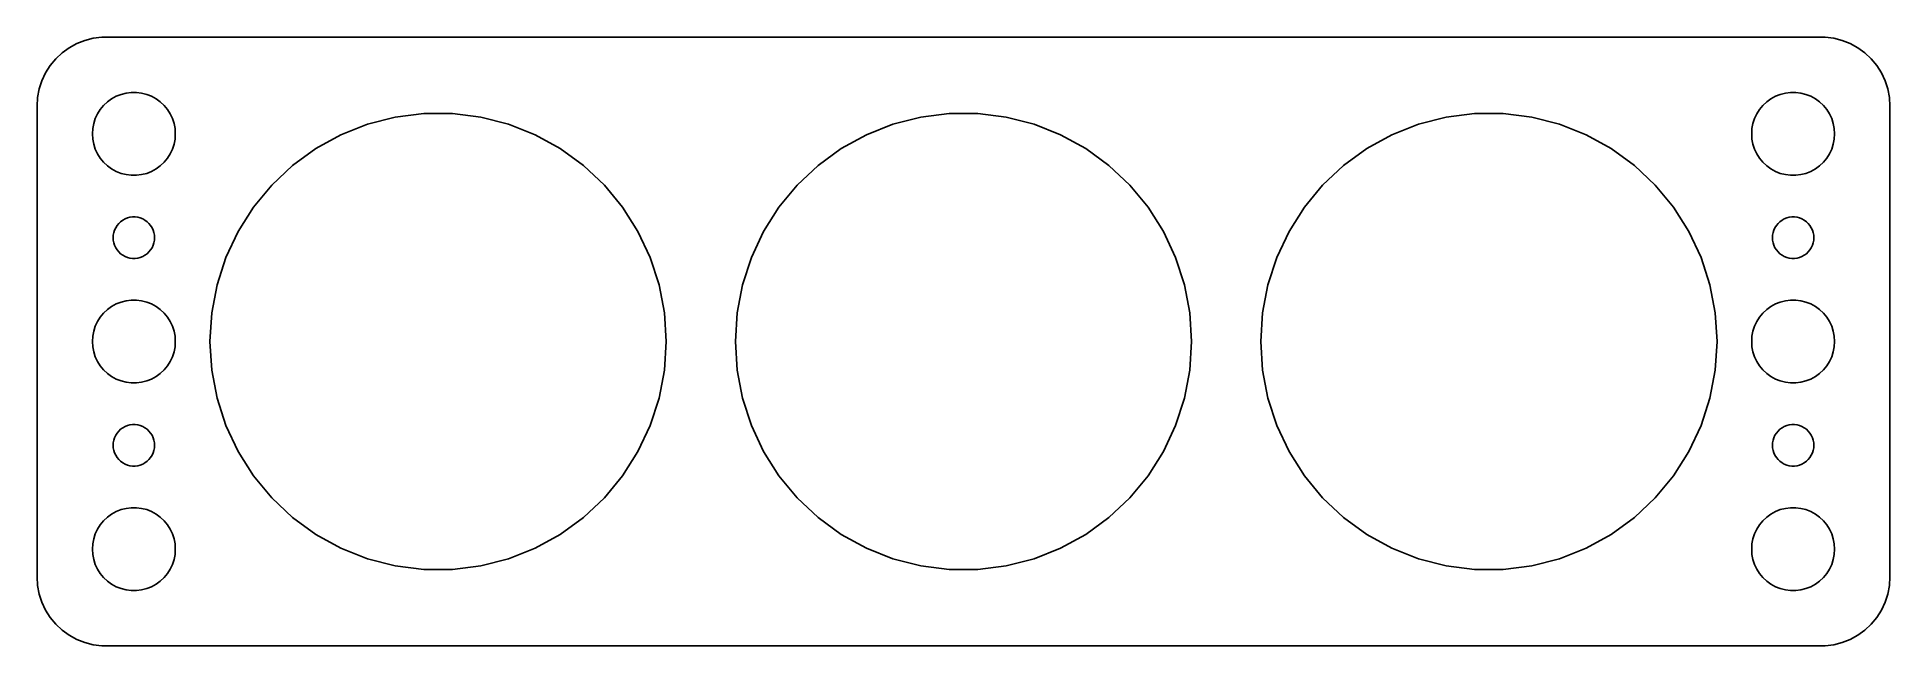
# Model space of a CAD drawing. Header units: metres. Extents: x -67 to 67, y -22 to 22.
import ezdxf

# ---------------------------------------------------------------- set-up
doc = ezdxf.new("R2010")
doc.units = ezdxf.units.M

msp = doc.modelspace()

# ---------------------------------------------------------------- linework, layer by layer
for p, q in [((-64.1289, 21.5241), (-64.6791, 21.2216)), ((-63.5451, 21.7553), (-64.1289, 21.5241)), ((-62.9369, 21.9114), (-63.5451, 21.7553)), ((-62.3139, 21.9901), (-62.9369, 21.9114)), ((62.3139, 21.9901), (-62.3139, 21.9901)), ((62.9369, 21.9114), (62.3139, 21.9901)), ((63.5451, 21.7553), (62.9369, 21.9114)), ((64.1289, 21.5241), (63.5451, 21.7553)), ((64.6791, 21.2216), (64.1289, 21.5241)), ((-65.6448, 20.4227), (-66.0451, 19.9389)), ((-65.1871, 20.8526), (-65.6448, 20.4227)), ((-64.6791, 21.2216), (-65.1871, 20.8526)), ((65.1871, 20.8526), (64.6791, 21.2216)), ((65.6448, 20.4227), (65.1871, 20.8526)), ((66.0451, 19.9389), (65.6448, 20.4227)), ((-66.6489, 18.8406), (-66.8429, 18.2434)), ((-66.3815, 19.4088), (-66.6489, 18.8406)), ((-66.0451, 19.9389), (-66.3815, 19.4088)), ((66.3815, 19.4088), (66.0451, 19.9389)), ((66.6489, 18.8406), (66.3815, 19.4088)), ((66.8429, 18.2434), (66.6489, 18.8406)), ((-66.9606, 17.6267), (-67, 17)), ((-66.8429, 18.2434), (-66.9606, 17.6267)), ((-61.9123, 17.3115), (-61.6075, 17.533)), ((-61.6075, 17.533), (-61.2773, 17.7145)), ((-61.2773, 17.7145), (-60.927, 17.8532)), ((-60.927, 17.8532), (-60.5621, 17.9469)), ((-60.5621, 17.9469), (-60.1884, 17.9941)), ((-60.1884, 17.9941), (-59.8116, 17.9941)), ((-59.8116, 17.9941), (-59.4379, 17.9469)), ((-59.4379, 17.9469), (-59.0729, 17.8532)), ((-59.0729, 17.8532), (-58.7227, 17.7145)), ((-58.7227, 17.7145), (-58.3925, 17.533)), ((-58.3925, 17.533), (-58.0877, 17.3115)), ((58.0877, 17.3115), (58.3925, 17.533)), ((58.3925, 17.533), (58.7227, 17.7145)), ((58.7227, 17.7145), (59.0729, 17.8532)), ((59.0729, 17.8532), (59.4379, 17.9469)), ((59.4379, 17.9469), (59.8116, 17.9941)), ((59.8116, 17.9941), (60.1884, 17.9941)), ((60.1884, 17.9941), (60.5621, 17.9469)), ((60.5621, 17.9469), (60.927, 17.8532)), ((60.927, 17.8532), (61.2773, 17.7145)), ((61.2773, 17.7145), (61.6075, 17.533)), ((61.6075, 17.533), (61.9123, 17.3115)), ((66.9606, 17.6267), (66.8429, 18.2434)), ((67, 17), (66.9606, 17.6267)), ((-67, 17), (-67, -17)), ((-62.9057, 15.7461), (-62.7893, 16.1044)), ((-62.7893, 16.1044), (-62.6289, 16.4453)), ((-62.6289, 16.4453), (-62.427, 16.7634)), ((-62.427, 16.7634), (-62.1869, 17.0536)), ((-62.1869, 17.0536), (-61.9123, 17.3115)), ((-58.0877, 17.3115), (-57.8131, 17.0536)), ((-57.8131, 17.0536), (-57.5729, 16.7634)), ((-57.5729, 16.7634), (-57.3711, 16.4453)), ((-57.3711, 16.4453), (-57.2107, 16.1044)), ((-57.2107, 16.1044), (-57.0942, 15.7461)), ((-43.0988, 15.6924), (-41.0918, 16.2077)), ((-41.0918, 16.2077), (-39.036, 16.4674)), ((-39.036, 16.4674), (-36.9639, 16.4674)), ((-36.9639, 16.4674), (-34.9082, 16.2077)), ((-34.9082, 16.2077), (-32.9012, 15.6924)), ((-5.09877, 15.6924), (-3.09178, 16.2077)), ((-3.09178, 16.2077), (-1.03604, 16.4674)), ((-1.03604, 16.4674), (1.03604, 16.4674)), ((1.03604, 16.4674), (3.09178, 16.2077)), ((3.09178, 16.2077), (5.09877, 15.6924)), ((32.9012, 15.6924), (34.9082, 16.2077)), ((34.9082, 16.2077), (36.9639, 16.4674)), ((36.9639, 16.4674), (39.036, 16.4674)), ((39.036, 16.4674), (41.0918, 16.2077)), ((41.0918, 16.2077), (43.0988, 15.6924)), ((57.0942, 15.7461), (57.2107, 16.1044)), ((57.2107, 16.1044), (57.3711, 16.4453)), ((57.3711, 16.4453), (57.5729, 16.7634)), ((57.5729, 16.7634), (57.8131, 17.0536)), ((57.8131, 17.0536), (58.0877, 17.3115)), ((61.9123, 17.3115), (62.1869, 17.0536)), ((62.1869, 17.0536), (62.427, 16.7634)), ((62.427, 16.7634), (62.6289, 16.4453)), ((62.6289, 16.4453), (62.7893, 16.1044)), ((62.7893, 16.1044), (62.9057, 15.7461)), ((67, -17), (67, 17)), ((-63, 15), (-62.9763, 15.376)), ((-62.9763, 14.624), (-63, 15)), ((-62.9763, 15.376), (-62.9057, 15.7461)), ((-57.0942, 15.7461), (-57.0237, 15.376)), ((-57.0237, 15.376), (-57, 15)), ((-57, 15), (-57.0237, 14.624)), ((-46.8411, 13.9314), (-45.0254, 14.9296)), ((-45.0254, 14.9296), (-43.0988, 15.6924)), ((-32.9012, 15.6924), (-30.9746, 14.9296)), ((-30.9746, 14.9296), (-29.1588, 13.9314)), ((-8.84114, 13.9314), (-7.02534, 14.9296)), ((-7.02534, 14.9296), (-5.09877, 15.6924)), ((5.09877, 15.6924), (7.02534, 14.9296)), ((7.02534, 14.9296), (8.84114, 13.9314)), ((29.1588, 13.9314), (30.9746, 14.9296)), ((30.9746, 14.9296), (32.9012, 15.6924)), ((43.0988, 15.6924), (45.0254, 14.9296)), ((45.0254, 14.9296), (46.8411, 13.9314)), ((57, 15), (57.0237, 15.376)), ((57.0237, 14.624), (57, 15)), ((57.0237, 15.376), (57.0942, 15.7461)), ((62.9057, 15.7461), (62.9763, 15.376)), ((62.9763, 15.376), (63, 15)), ((63, 15), (62.9763, 14.624)), ((-62.9057, 14.2539), (-62.9763, 14.624)), ((-62.7893, 13.8956), (-62.9057, 14.2539)), ((-62.6289, 13.5547), (-62.7893, 13.8956)), ((-62.427, 13.2366), (-62.6289, 13.5547)), ((-57.3711, 13.5547), (-57.5729, 13.2366)), ((-57.2107, 13.8956), (-57.3711, 13.5547)), ((-57.0942, 14.2539), (-57.2107, 13.8956)), ((-57.0237, 14.624), (-57.0942, 14.2539)), ((-48.5175, 12.7135), (-46.8411, 13.9314)), ((-29.1588, 13.9314), (-27.4825, 12.7135)), ((-10.5175, 12.7135), (-8.84114, 13.9314)), ((8.84114, 13.9314), (10.5175, 12.7135)), ((27.4825, 12.7135), (29.1588, 13.9314)), ((46.8411, 13.9314), (48.5175, 12.7135)), ((57.0942, 14.2539), (57.0237, 14.624)), ((57.2107, 13.8956), (57.0942, 14.2539)), ((57.3711, 13.5547), (57.2107, 13.8956)), ((57.5729, 13.2366), (57.3711, 13.5547)), ((62.6289, 13.5547), (62.427, 13.2366)), ((62.7893, 13.8956), (62.6289, 13.5547)), ((62.9057, 14.2539), (62.7893, 13.8956)), ((62.9763, 14.624), (62.9057, 14.2539)), ((-62.1869, 12.9464), (-62.427, 13.2366)), ((-61.9123, 12.6884), (-62.1869, 12.9464)), ((-61.6075, 12.467), (-61.9123, 12.6884)), ((-61.2773, 12.2855), (-61.6075, 12.467)), ((-60.927, 12.1468), (-61.2773, 12.2855)), ((-60.5621, 12.0531), (-60.927, 12.1468)), ((-59.0729, 12.1468), (-59.4379, 12.0531)), ((-58.7227, 12.2855), (-59.0729, 12.1468)), ((-58.3925, 12.467), (-58.7227, 12.2855)), ((-58.0877, 12.6884), (-58.3925, 12.467)), ((-57.8131, 12.9464), (-58.0877, 12.6884)), ((-57.5729, 13.2366), (-57.8131, 12.9464)), ((-50.028, 11.295), (-48.5175, 12.7135)), ((-27.4825, 12.7135), (-25.972, 11.295)), ((-12.028, 11.295), (-10.5175, 12.7135)), ((10.5175, 12.7135), (12.028, 11.295)), ((25.972, 11.295), (27.4825, 12.7135)), ((48.5175, 12.7135), (50.028, 11.295)), ((57.8131, 12.9464), (57.5729, 13.2366)), ((58.0877, 12.6884), (57.8131, 12.9464)), ((58.3925, 12.467), (58.0877, 12.6884)), ((58.7227, 12.2855), (58.3925, 12.467)), ((59.0729, 12.1468), (58.7227, 12.2855)), ((59.4379, 12.0531), (59.0729, 12.1468)), ((60.927, 12.1468), (60.5621, 12.0531)), ((61.2773, 12.2855), (60.927, 12.1468)), ((61.6075, 12.467), (61.2773, 12.2855)), ((61.9123, 12.6884), (61.6075, 12.467)), ((62.1869, 12.9464), (61.9123, 12.6884)), ((62.427, 13.2366), (62.1869, 12.9464)), ((-60.1884, 12.0059), (-60.5621, 12.0531)), ((-59.8116, 12.0059), (-60.1884, 12.0059)), ((-59.4379, 12.0531), (-59.8116, 12.0059)), ((-51.3488, 9.69846), (-50.028, 11.295)), ((-25.972, 11.295), (-24.6512, 9.69846)), ((-13.3488, 9.69846), (-12.028, 11.295)), ((12.028, 11.295), (13.3488, 9.69846)), ((24.6512, 9.69846), (25.972, 11.295)), ((50.028, 11.295), (51.3488, 9.69846)), ((59.8116, 12.0059), (59.4379, 12.0531)), ((60.1884, 12.0059), (59.8116, 12.0059)), ((60.5621, 12.0531), (60.1884, 12.0059)), ((-52.4591, 7.94893), (-51.3488, 9.69846)), ((-24.6512, 9.69846), (-23.5409, 7.94893)), ((-14.459, 7.94893), (-13.3488, 9.69846)), ((13.3488, 9.69846), (14.459, 7.94893)), ((23.5409, 7.94893), (24.6512, 9.69846)), ((51.3488, 9.69846), (52.4591, 7.94893)), ((-61.4529, 7.87303), (-61.3947, 8.05219)), ((-61.3947, 8.05219), (-61.3145, 8.22263)), ((-61.3145, 8.22263), (-61.2135, 8.38167)), ((-61.2135, 8.38167), (-61.0934, 8.52681)), ((-61.0934, 8.52681), (-60.9561, 8.65576)), ((-60.9561, 8.65576), (-60.8037, 8.76648)), ((-60.8037, 8.76648), (-60.6387, 8.85724)), ((-60.6387, 8.85724), (-60.4635, 8.92657)), ((-60.4635, 8.92657), (-60.2811, 8.97342)), ((-60.2811, 8.97342), (-60.0942, 8.99704)), ((-60.0942, 8.99704), (-59.9058, 8.99704)), ((-59.9058, 8.99704), (-59.7189, 8.97342)), ((-59.7189, 8.97342), (-59.5365, 8.92657)), ((-59.5365, 8.92657), (-59.3613, 8.85724)), ((-59.3613, 8.85724), (-59.1963, 8.76648)), ((-59.1963, 8.76648), (-59.0439, 8.65576)), ((-59.0439, 8.65576), (-58.9065, 8.52681)), ((-58.9065, 8.52681), (-58.7865, 8.38167)), ((-58.7865, 8.38167), (-58.6855, 8.22263)), ((-58.6855, 8.22263), (-58.6053, 8.05219)), ((-58.6053, 8.05219), (-58.5471, 7.87303)), ((58.5471, 7.87303), (58.6053, 8.05219)), ((58.6053, 8.05219), (58.6855, 8.22263)), ((58.6855, 8.22263), (58.7865, 8.38167)), ((58.7865, 8.38167), (58.9065, 8.52681)), ((58.9065, 8.52681), (59.0439, 8.65576)), ((59.0439, 8.65576), (59.1963, 8.76648)), ((59.1963, 8.76648), (59.3613, 8.85724)), ((59.3613, 8.85724), (59.5365, 8.92657)), ((59.5365, 8.92657), (59.7189, 8.97342)), ((59.7189, 8.97342), (59.9058, 8.99704)), ((59.9058, 8.99704), (60.0942, 8.99704)), ((60.0942, 8.99704), (60.2811, 8.97342)), ((60.2811, 8.97342), (60.4635, 8.92657)), ((60.4635, 8.92657), (60.6387, 8.85724)), ((60.6387, 8.85724), (60.8037, 8.76648)), ((60.8037, 8.76648), (60.9561, 8.65576)), ((60.9561, 8.65576), (61.0934, 8.52681)), ((61.0934, 8.52681), (61.2135, 8.38167)), ((61.2135, 8.38167), (61.3145, 8.22263)), ((61.3145, 8.22263), (61.3947, 8.05219)), ((61.3947, 8.05219), (61.4529, 7.87303)), ((-61.5, 7.5), (-61.4882, 7.68799)), ((-61.4882, 7.312), (-61.5, 7.5)), ((-61.4882, 7.68799), (-61.4529, 7.87303)), ((-61.4529, 7.12695), (-61.4882, 7.312)), ((-61.3947, 6.9478), (-61.4529, 7.12695)), ((-61.3145, 6.77736), (-61.3947, 6.9478)), ((-61.2135, 6.61832), (-61.3145, 6.77736)), ((-58.6855, 6.77736), (-58.7865, 6.61832)), ((-58.6053, 6.9478), (-58.6855, 6.77736)), ((-58.5471, 7.12695), (-58.6053, 6.9478)), ((-58.5471, 7.87303), (-58.5118, 7.68799)), ((-58.5118, 7.312), (-58.5471, 7.12695)), ((-58.5118, 7.68799), (-58.5, 7.5)), ((-58.5, 7.5), (-58.5118, 7.312)), ((-53.3413, 6.07405), (-52.4591, 7.94893)), ((-23.5409, 7.94893), (-22.6587, 6.07405)), ((-15.3413, 6.07405), (-14.459, 7.94893)), ((14.459, 7.94893), (15.3413, 6.07405)), ((22.6587, 6.07405), (23.5409, 7.94893)), ((52.4591, 7.94893), (53.3413, 6.07405)), ((58.5, 7.5), (58.5118, 7.68799)), ((58.5118, 7.312), (58.5, 7.5)), ((58.5118, 7.68799), (58.5471, 7.87303)), ((58.5471, 7.12695), (58.5118, 7.312)), ((58.6053, 6.9478), (58.5471, 7.12695)), ((58.6855, 6.77736), (58.6053, 6.9478)), ((58.7865, 6.61832), (58.6855, 6.77736)), ((61.3145, 6.77736), (61.2135, 6.61832)), ((61.3947, 6.9478), (61.3145, 6.77736)), ((61.4529, 7.12695), (61.3947, 6.9478)), ((61.4529, 7.87303), (61.4882, 7.68799)), ((61.4882, 7.312), (61.4529, 7.12695)), ((61.4882, 7.68799), (61.5, 7.5)), ((61.5, 7.5), (61.4882, 7.312)), ((-61.0934, 6.47318), (-61.2135, 6.61832)), ((-60.9561, 6.34422), (-61.0934, 6.47318)), ((-60.8037, 6.23351), (-60.9561, 6.34422)), ((-60.6387, 6.14275), (-60.8037, 6.23351)), ((-60.4635, 6.07341), (-60.6387, 6.14275)), ((-60.2811, 6.02657), (-60.4635, 6.07341)), ((-60.0942, 6.00294), (-60.2811, 6.02657)), ((-59.9058, 6.00294), (-60.0942, 6.00294)), ((-59.7189, 6.02657), (-59.9058, 6.00294)), ((-59.5365, 6.07341), (-59.7189, 6.02657)), ((-59.3613, 6.14275), (-59.5365, 6.07341)), ((-59.1963, 6.23351), (-59.3613, 6.14275)), ((-59.0439, 6.34422), (-59.1963, 6.23351)), ((-58.9065, 6.47318), (-59.0439, 6.34422)), ((-58.7865, 6.61832), (-58.9065, 6.47318)), ((-53.9816, 4.10338), (-53.3413, 6.07405)), ((-22.6587, 6.07405), (-22.0184, 4.10338)), ((-15.9816, 4.10338), (-15.3413, 6.07405)), ((15.3413, 6.07405), (15.9816, 4.10338)), ((22.0184, 4.10338), (22.6587, 6.07405)), ((53.3413, 6.07405), (53.9816, 4.10338)), ((58.9065, 6.47318), (58.7865, 6.61832)), ((59.0439, 6.34422), (58.9065, 6.47318)), ((59.1963, 6.23351), (59.0439, 6.34422)), ((59.3613, 6.14275), (59.1963, 6.23351)), ((59.5365, 6.07341), (59.3613, 6.14275)), ((59.7189, 6.02657), (59.5365, 6.07341)), ((59.9058, 6.00294), (59.7189, 6.02657)), ((60.0942, 6.00294), (59.9058, 6.00294)), ((60.2811, 6.02657), (60.0942, 6.00294)), ((60.4635, 6.07341), (60.2811, 6.02657)), ((60.6387, 6.14275), (60.4635, 6.07341)), ((60.8037, 6.23351), (60.6387, 6.14275)), ((60.9561, 6.34422), (60.8037, 6.23351)), ((61.0934, 6.47318), (60.9561, 6.34422)), ((61.2135, 6.61832), (61.0934, 6.47318)), ((-54.3699, 2.06799), (-53.9816, 4.10338)), ((-22.0184, 4.10338), (-21.6301, 2.06799)), ((-16.3699, 2.06799), (-15.9816, 4.10338)), ((15.9816, 4.10338), (16.3699, 2.06799)), ((21.6301, 2.06799), (22.0184, 4.10338)), ((53.9816, 4.10338), (54.3699, 2.06799)), ((-61.6075, 2.53297), (-61.2773, 2.71448)), ((-61.2773, 2.71448), (-60.927, 2.85316)), ((-60.927, 2.85316), (-60.5621, 2.94685)), ((-60.5621, 2.94685), (-60.1884, 2.99408)), ((-60.1884, 2.99408), (-59.8116, 2.99408)), ((-59.8116, 2.99408), (-59.4379, 2.94685)), ((-59.4379, 2.94685), (-59.0729, 2.85316)), ((-59.0729, 2.85316), (-58.7227, 2.71448)), ((-58.7227, 2.71448), (-58.3925, 2.53297)), ((58.3925, 2.53297), (58.7227, 2.71448)), ((58.7227, 2.71448), (59.0729, 2.85316)), ((59.0729, 2.85316), (59.4379, 2.94685)), ((59.4379, 2.94685), (59.8116, 2.99408)), ((59.8116, 2.99408), (60.1884, 2.99408)), ((60.1884, 2.99408), (60.5621, 2.94685)), ((60.5621, 2.94685), (60.927, 2.85316)), ((60.927, 2.85316), (61.2773, 2.71448)), ((61.2773, 2.71448), (61.6075, 2.53297)), ((-62.7893, 1.10437), (-62.6289, 1.44525)), ((-62.6289, 1.44525), (-62.427, 1.76335)), ((-62.427, 1.76335), (-62.1869, 2.05363)), ((-62.1869, 2.05363), (-61.9123, 2.31154)), ((-61.9123, 2.31154), (-61.6075, 2.53297)), ((-58.3925, 2.53297), (-58.0877, 2.31154)), ((-58.0877, 2.31154), (-57.8131, 2.05363)), ((-57.8131, 2.05363), (-57.5729, 1.76335)), ((-57.5729, 1.76335), (-57.3711, 1.44525)), ((-57.3711, 1.44525), (-57.2107, 1.10437)), ((-54.5, 0), (-54.3699, 2.06799)), ((-21.6301, 2.06799), (-21.5, 0)), ((-16.5, 0), (-16.3699, 2.06799)), ((16.3699, 2.06799), (16.5, 0)), ((21.5, 0), (21.6301, 2.06799)), ((54.3699, 2.06799), (54.5, 0)), ((57.2107, 1.10437), (57.3711, 1.44525)), ((57.3711, 1.44525), (57.5729, 1.76335)), ((57.5729, 1.76335), (57.8131, 2.05363)), ((57.8131, 2.05363), (58.0877, 2.31154)), ((58.0877, 2.31154), (58.3925, 2.53297)), ((61.6075, 2.53297), (61.9123, 2.31154)), ((61.9123, 2.31154), (62.1869, 2.05363)), ((62.1869, 2.05363), (62.427, 1.76335)), ((62.427, 1.76335), (62.6289, 1.44525)), ((62.6289, 1.44525), (62.7893, 1.10437)), ((-63, 0), (-62.9763, 0.37599)), ((-62.9763, -0.37599), (-63, 0)), ((-62.9763, 0.37599), (-62.9057, 0.74606)), ((-62.9057, 0.74606), (-62.7893, 1.10437)), ((-57.2107, 1.10437), (-57.0942, 0.74606)), ((-57.0942, 0.74606), (-57.0237, 0.37599)), ((-57.0237, 0.37599), (-57, 0)), ((-57, 0), (-57.0237, -0.37599)), ((-54.3699, -2.06799), (-54.5, 0)), ((-21.5, 0), (-21.6301, -2.06799)), ((-16.3699, -2.06799), (-16.5, 0)), ((16.5, 0), (16.3699, -2.06799)), ((21.6301, -2.06799), (21.5, 0)), ((54.5, 0), (54.3699, -2.06799)), ((57, 0), (57.0237, 0.37599)), ((57.0237, -0.37599), (57, 0)), ((57.0237, 0.37599), (57.0942, 0.74606)), ((57.0942, 0.74606), (57.2107, 1.10437)), ((62.7893, 1.10437), (62.9057, 0.74606)), ((62.9057, 0.74606), (62.9763, 0.37599)), ((62.9763, 0.37599), (63, 0)), ((63, 0), (62.9763, -0.37599)), ((-62.9057, -0.74606), (-62.9763, -0.37599)), ((-62.7893, -1.10437), (-62.9057, -0.74606)), ((-62.6289, -1.44525), (-62.7893, -1.10437)), ((-57.2107, -1.10437), (-57.3711, -1.44525)), ((-57.0942, -0.74606), (-57.2107, -1.10437)), ((-57.0237, -0.37599), (-57.0942, -0.74606)), ((57.0942, -0.74606), (57.0237, -0.37599)), ((57.2107, -1.10437), (57.0942, -0.74606)), ((57.3711, -1.44525), (57.2107, -1.10437)), ((62.7893, -1.10437), (62.6289, -1.44525)), ((62.9057, -0.74606), (62.7893, -1.10437)), ((62.9763, -0.37599), (62.9057, -0.74606)), ((-62.427, -1.76335), (-62.6289, -1.44525)), ((-62.1869, -2.05363), (-62.427, -1.76335)), ((-61.9123, -2.31154), (-62.1869, -2.05363)), ((-61.6075, -2.53297), (-61.9123, -2.31154)), ((-61.2773, -2.71448), (-61.6075, -2.53297)), ((-58.3925, -2.53297), (-58.7227, -2.71448)), ((-58.0877, -2.31154), (-58.3925, -2.53297)), ((-57.8131, -2.05363), (-58.0877, -2.31154)), ((-57.5729, -1.76335), (-57.8131, -2.05363)), ((-57.3711, -1.44525), (-57.5729, -1.76335)), ((-53.9816, -4.10338), (-54.3699, -2.06799)), ((-21.6301, -2.06799), (-22.0184, -4.10338)), ((-15.9816, -4.10338), (-16.3699, -2.06799)), ((16.3699, -2.06799), (15.9816, -4.10338)), ((22.0184, -4.10338), (21.6301, -2.06799)), ((54.3699, -2.06799), (53.9816, -4.10338)), ((57.5729, -1.76335), (57.3711, -1.44525)), ((57.8131, -2.05363), (57.5729, -1.76335)), ((58.0877, -2.31154), (57.8131, -2.05363)), ((58.3925, -2.53297), (58.0877, -2.31154)), ((58.7227, -2.71448), (58.3925, -2.53297)), ((61.6075, -2.53297), (61.2773, -2.71448)), ((61.9123, -2.31154), (61.6075, -2.53297)), ((62.1869, -2.05363), (61.9123, -2.31154)), ((62.427, -1.76335), (62.1869, -2.05363)), ((62.6289, -1.44525), (62.427, -1.76335)), ((-60.927, -2.85316), (-61.2773, -2.71448)), ((-60.5621, -2.94685), (-60.927, -2.85316)), ((-60.1884, -2.99408), (-60.5621, -2.94685)), ((-59.8116, -2.99408), (-60.1884, -2.99408)), ((-59.4379, -2.94685), (-59.8116, -2.99408)), ((-59.0729, -2.85316), (-59.4379, -2.94685)), ((-58.7227, -2.71448), (-59.0729, -2.85316)), ((59.0729, -2.85316), (58.7227, -2.71448)), ((59.4379, -2.94685), (59.0729, -2.85316)), ((59.8116, -2.99408), (59.4379, -2.94685)), ((60.1884, -2.99408), (59.8116, -2.99408)), ((60.5621, -2.94685), (60.1884, -2.99408)), ((60.927, -2.85316), (60.5621, -2.94685)), ((61.2773, -2.71448), (60.927, -2.85316)), ((-53.3413, -6.07405), (-53.9816, -4.10338)), ((-22.0184, -4.10338), (-22.6587, -6.07405)), ((-15.3413, -6.07405), (-15.9816, -4.10338)), ((15.9816, -4.10338), (15.3413, -6.07405)), ((22.6587, -6.07405), (22.0184, -4.10338)), ((53.9816, -4.10338), (53.3413, -6.07405)), ((-61.3145, -6.77736), (-61.2135, -6.61832)), ((-61.2135, -6.61832), (-61.0934, -6.47318)), ((-61.0934, -6.47318), (-60.9561, -6.34422)), ((-60.9561, -6.34422), (-60.8037, -6.23351)), ((-60.8037, -6.23351), (-60.6387, -6.14275)), ((-60.6387, -6.14275), (-60.4635, -6.07341)), ((-60.4635, -6.07341), (-60.2811, -6.02657)), ((-60.2811, -6.02657), (-60.0942, -6.00294)), ((-60.0942, -6.00294), (-59.9058, -6.00294)), ((-59.9058, -6.00294), (-59.7189, -6.02657)), ((-59.7189, -6.02657), (-59.5365, -6.07341)), ((-59.5365, -6.07341), (-59.3613, -6.14275)), ((-59.3613, -6.14275), (-59.1963, -6.23351)), ((-59.1963, -6.23351), (-59.0439, -6.34422)), ((-59.0439, -6.34422), (-58.9065, -6.47318)), ((-58.9065, -6.47318), (-58.7865, -6.61832)), ((-58.7865, -6.61832), (-58.6855, -6.77736)), ((-52.4591, -7.94893), (-53.3413, -6.07405)), ((-22.6587, -6.07405), (-23.5409, -7.94893)), ((-14.459, -7.94893), (-15.3413, -6.07405)), ((15.3413, -6.07405), (14.459, -7.94893)), ((23.5409, -7.94893), (22.6587, -6.07405)), ((53.3413, -6.07405), (52.4591, -7.94893)), ((58.6855, -6.77736), (58.7865, -6.61832)), ((58.7865, -6.61832), (58.9065, -6.47318)), ((58.9065, -6.47318), (59.0439, -6.34422)), ((59.0439, -6.34422), (59.1963, -6.23351)), ((59.1963, -6.23351), (59.3613, -6.14275)), ((59.3613, -6.14275), (59.5365, -6.07341)), ((59.5365, -6.07341), (59.7189, -6.02657)), ((59.7189, -6.02657), (59.9058, -6.00294)), ((59.9058, -6.00294), (60.0942, -6.00294)), ((60.0942, -6.00294), (60.2811, -6.02657)), ((60.2811, -6.02657), (60.4635, -6.07341)), ((60.4635, -6.07341), (60.6387, -6.14275)), ((60.6387, -6.14275), (60.8037, -6.23351)), ((60.8037, -6.23351), (60.9561, -6.34422)), ((60.9561, -6.34422), (61.0934, -6.47318)), ((61.0934, -6.47318), (61.2135, -6.61832)), ((61.2135, -6.61832), (61.3145, -6.77736)), ((-61.5, -7.5), (-61.4882, -7.312)), ((-61.4882, -7.68799), (-61.5, -7.5)), ((-61.4882, -7.312), (-61.4529, -7.12695)), ((-61.4529, -7.87303), (-61.4882, -7.68799)), ((-61.4529, -7.12695), (-61.3947, -6.9478)), ((-61.3947, -8.05219), (-61.4529, -7.87303)), ((-61.3947, -6.9478), (-61.3145, -6.77736)), ((-58.6855, -6.77736), (-58.6053, -6.9478)), ((-58.6053, -6.9478), (-58.5471, -7.12695)), ((-58.5471, -7.87303), (-58.6053, -8.05219)), ((-58.5471, -7.12695), (-58.5118, -7.312)), ((-58.5118, -7.68799), (-58.5471, -7.87303)), ((-58.5118, -7.312), (-58.5, -7.5)), ((-58.5, -7.5), (-58.5118, -7.68799)), ((-51.3488, -9.69846), (-52.4591, -7.94893)), ((-23.5409, -7.94893), (-24.6512, -9.69846)), ((-13.3488, -9.69846), (-14.459, -7.94893)), ((14.459, -7.94893), (13.3488, -9.69846)), ((24.6512, -9.69846), (23.5409, -7.94893)), ((52.4591, -7.94893), (51.3488, -9.69846)), ((58.5, -7.5), (58.5118, -7.312)), ((58.5118, -7.68799), (58.5, -7.5)), ((58.5118, -7.312), (58.5471, -7.12695)), ((58.5471, -7.87303), (58.5118, -7.68799)), ((58.5471, -7.12695), (58.6053, -6.9478)), ((58.6053, -8.05219), (58.5471, -7.87303)), ((58.6053, -6.9478), (58.6855, -6.77736)), ((61.3145, -6.77736), (61.3947, -6.9478)), ((61.3947, -6.9478), (61.4529, -7.12695)), ((61.4529, -7.87303), (61.3947, -8.05219)), ((61.4529, -7.12695), (61.4882, -7.312)), ((61.4882, -7.68799), (61.4529, -7.87303)), ((61.4882, -7.312), (61.5, -7.5)), ((61.5, -7.5), (61.4882, -7.68799)), ((-61.3145, -8.22263), (-61.3947, -8.05219)), ((-61.2135, -8.38167), (-61.3145, -8.22263)), ((-61.0934, -8.52681), (-61.2135, -8.38167)), ((-60.9561, -8.65576), (-61.0934, -8.52681)), ((-60.8037, -8.76648), (-60.9561, -8.65576)), ((-60.6387, -8.85724), (-60.8037, -8.76648)), ((-60.4635, -8.92657), (-60.6387, -8.85724)), ((-60.2811, -8.97342), (-60.4635, -8.92657)), ((-60.0942, -8.99704), (-60.2811, -8.97342)), ((-59.9058, -8.99704), (-60.0942, -8.99704)), ((-59.7189, -8.97342), (-59.9058, -8.99704)), ((-59.5365, -8.92657), (-59.7189, -8.97342)), ((-59.3613, -8.85724), (-59.5365, -8.92657)), ((-59.1963, -8.76648), (-59.3613, -8.85724)), ((-59.0439, -8.65576), (-59.1963, -8.76648)), ((-58.9065, -8.52681), (-59.0439, -8.65576)), ((-58.7865, -8.38167), (-58.9065, -8.52681)), ((-58.6855, -8.22263), (-58.7865, -8.38167)), ((-58.6053, -8.05219), (-58.6855, -8.22263)), ((58.6855, -8.22263), (58.6053, -8.05219)), ((58.7865, -8.38167), (58.6855, -8.22263)), ((58.9065, -8.52681), (58.7865, -8.38167)), ((59.0439, -8.65576), (58.9065, -8.52681)), ((59.1963, -8.76648), (59.0439, -8.65576)), ((59.3613, -8.85724), (59.1963, -8.76648)), ((59.5365, -8.92657), (59.3613, -8.85724)), ((59.7189, -8.97342), (59.5365, -8.92657)), ((59.9058, -8.99704), (59.7189, -8.97342)), ((60.0942, -8.99704), (59.9058, -8.99704)), ((60.2811, -8.97342), (60.0942, -8.99704)), ((60.4635, -8.92657), (60.2811, -8.97342)), ((60.6387, -8.85724), (60.4635, -8.92657)), ((60.8037, -8.76648), (60.6387, -8.85724)), ((60.9561, -8.65576), (60.8037, -8.76648)), ((61.0934, -8.52681), (60.9561, -8.65576)), ((61.2135, -8.38167), (61.0934, -8.52681)), ((61.3145, -8.22263), (61.2135, -8.38167)), ((61.3947, -8.05219), (61.3145, -8.22263)), ((-50.028, -11.295), (-51.3488, -9.69846)), ((-24.6512, -9.69846), (-25.972, -11.295)), ((-12.028, -11.295), (-13.3488, -9.69846)), ((13.3488, -9.69846), (12.028, -11.295)), ((25.972, -11.295), (24.6512, -9.69846)), ((51.3488, -9.69846), (50.028, -11.295)), ((-60.927, -12.1468), (-60.5621, -12.0531)), ((-60.5621, -12.0531), (-60.1884, -12.0059)), ((-60.1884, -12.0059), (-59.8116, -12.0059)), ((-59.8116, -12.0059), (-59.4379, -12.0531)), ((-59.4379, -12.0531), (-59.0729, -12.1468)), ((-48.5175, -12.7135), (-50.028, -11.295)), ((-25.972, -11.295), (-27.4825, -12.7135)), ((-10.5175, -12.7135), (-12.028, -11.295)), ((12.028, -11.295), (10.5175, -12.7135)), ((27.4825, -12.7135), (25.972, -11.295)), ((50.028, -11.295), (48.5175, -12.7135)), ((59.0729, -12.1468), (59.4379, -12.0531)), ((59.4379, -12.0531), (59.8116, -12.0059)), ((59.8116, -12.0059), (60.1884, -12.0059)), ((60.1884, -12.0059), (60.5621, -12.0531)), ((60.5621, -12.0531), (60.927, -12.1468)), ((-62.6289, -13.5547), (-62.427, -13.2366)), ((-62.427, -13.2366), (-62.1869, -12.9464)), ((-62.1869, -12.9464), (-61.9123, -12.6884)), ((-61.9123, -12.6884), (-61.6075, -12.467)), ((-61.6075, -12.467), (-61.2773, -12.2855)), ((-61.2773, -12.2855), (-60.927, -12.1468)), ((-59.0729, -12.1468), (-58.7227, -12.2855)), ((-58.7227, -12.2855), (-58.3925, -12.467)), ((-58.3925, -12.467), (-58.0877, -12.6884)), ((-58.0877, -12.6884), (-57.8131, -12.9464)), ((-57.8131, -12.9464), (-57.5729, -13.2366)), ((-57.5729, -13.2366), (-57.3711, -13.5547)), ((-46.8411, -13.9314), (-48.5175, -12.7135)), ((-27.4825, -12.7135), (-29.1588, -13.9314)), ((-8.84114, -13.9314), (-10.5175, -12.7135)), ((10.5175, -12.7135), (8.84114, -13.9314)), ((29.1588, -13.9314), (27.4825, -12.7135)), ((48.5175, -12.7135), (46.8411, -13.9314)), ((57.3711, -13.5547), (57.5729, -13.2366)), ((57.5729, -13.2366), (57.8131, -12.9464)), ((57.8131, -12.9464), (58.0877, -12.6884)), ((58.0877, -12.6884), (58.3925, -12.467)), ((58.3925, -12.467), (58.7227, -12.2855)), ((58.7227, -12.2855), (59.0729, -12.1468)), ((60.927, -12.1468), (61.2773, -12.2855)), ((61.2773, -12.2855), (61.6075, -12.467)), ((61.6075, -12.467), (61.9123, -12.6884)), ((61.9123, -12.6884), (62.1869, -12.9464)), ((62.1869, -12.9464), (62.427, -13.2366)), ((62.427, -13.2366), (62.6289, -13.5547)), ((-63, -15), (-62.9763, -14.624)), ((-62.9763, -14.624), (-62.9057, -14.2539)), ((-62.9057, -14.2539), (-62.7893, -13.8956)), ((-62.7893, -13.8956), (-62.6289, -13.5547)), ((-57.3711, -13.5547), (-57.2107, -13.8956)), ((-57.2107, -13.8956), (-57.0942, -14.2539)), ((-57.0942, -14.2539), (-57.0237, -14.624)), ((-57.0237, -14.624), (-57, -15)), ((-45.0254, -14.9296), (-46.8411, -13.9314)), ((-29.1588, -13.9314), (-30.9746, -14.9296)), ((-7.02534, -14.9296), (-8.84114, -13.9314)), ((8.84114, -13.9314), (7.02534, -14.9296)), ((30.9746, -14.9296), (29.1588, -13.9314)), ((46.8411, -13.9314), (45.0254, -14.9296)), ((57, -15), (57.0237, -14.624)), ((57.0237, -14.624), (57.0942, -14.2539)), ((57.0942, -14.2539), (57.2107, -13.8956)), ((57.2107, -13.8956), (57.3711, -13.5547)), ((62.6289, -13.5547), (62.7893, -13.8956)), ((62.7893, -13.8956), (62.9057, -14.2539)), ((62.9057, -14.2539), (62.9763, -14.624)), ((62.9763, -14.624), (63, -15)), ((-62.9763, -15.376), (-63, -15)), ((-62.9057, -15.7461), (-62.9763, -15.376)), ((-62.7893, -16.1044), (-62.9057, -15.7461)), ((-57.0942, -15.7461), (-57.2107, -16.1044)), ((-57.0237, -15.376), (-57.0942, -15.7461)), ((-57, -15), (-57.0237, -15.376)), ((-43.0988, -15.6924), (-45.0254, -14.9296)), ((-41.0918, -16.2077), (-43.0988, -15.6924)), ((-32.9012, -15.6924), (-34.9082, -16.2077)), ((-30.9746, -14.9296), (-32.9012, -15.6924)), ((-5.09877, -15.6924), (-7.02534, -14.9296)), ((-3.09178, -16.2077), (-5.09877, -15.6924)), ((5.09877, -15.6924), (3.09178, -16.2077)), ((7.02534, -14.9296), (5.09877, -15.6924)), ((32.9012, -15.6924), (30.9746, -14.9296)), ((34.9082, -16.2077), (32.9012, -15.6924)), ((43.0988, -15.6924), (41.0918, -16.2077)), ((45.0254, -14.9296), (43.0988, -15.6924)), ((57.0237, -15.376), (57, -15)), ((57.0942, -15.7461), (57.0237, -15.376)), ((57.2107, -16.1044), (57.0942, -15.7461)), ((62.9057, -15.7461), (62.7893, -16.1044)), ((62.9763, -15.376), (62.9057, -15.7461)), ((63, -15), (62.9763, -15.376)), ((-67, -17), (-66.9606, -17.6267)), ((-62.6289, -16.4453), (-62.7893, -16.1044)), ((-62.427, -16.7634), (-62.6289, -16.4453)), ((-62.1869, -17.0536), (-62.427, -16.7634)), ((-61.9123, -17.3115), (-62.1869, -17.0536)), ((-61.6075, -17.533), (-61.9123, -17.3115)), ((-58.0877, -17.3115), (-58.3925, -17.533)), ((-57.8131, -17.0536), (-58.0877, -17.3115)), ((-57.5729, -16.7634), (-57.8131, -17.0536)), ((-57.3711, -16.4453), (-57.5729, -16.7634)), ((-57.2107, -16.1044), (-57.3711, -16.4453)), ((-39.036, -16.4674), (-41.0918, -16.2077)), ((-36.9639, -16.4674), (-39.036, -16.4674)), ((-34.9082, -16.2077), (-36.9639, -16.4674)), ((-1.03604, -16.4674), (-3.09178, -16.2077)), ((1.03604, -16.4674), (-1.03604, -16.4674)), ((3.09178, -16.2077), (1.03604, -16.4674)), ((36.9639, -16.4674), (34.9082, -16.2077)), ((39.036, -16.4674), (36.9639, -16.4674)), ((41.0918, -16.2077), (39.036, -16.4674)), ((57.3711, -16.4453), (57.2107, -16.1044)), ((57.5729, -16.7634), (57.3711, -16.4453)), ((57.8131, -17.0536), (57.5729, -16.7634)), ((58.0877, -17.3115), (57.8131, -17.0536)), ((58.3925, -17.533), (58.0877, -17.3115)), ((61.9123, -17.3115), (61.6075, -17.533)), ((62.1869, -17.0536), (61.9123, -17.3115)), ((62.427, -16.7634), (62.1869, -17.0536)), ((62.6289, -16.4453), (62.427, -16.7634)), ((62.7893, -16.1044), (62.6289, -16.4453)), ((66.9606, -17.6267), (67, -17)), ((-66.9606, -17.6267), (-66.8429, -18.2434)), ((-66.8429, -18.2434), (-66.6489, -18.8406)), ((-61.2773, -17.7145), (-61.6075, -17.533)), ((-60.927, -17.8532), (-61.2773, -17.7145)), ((-60.5621, -17.9469), (-60.927, -17.8532)), ((-60.1884, -17.9941), (-60.5621, -17.9469)), ((-59.8116, -17.9941), (-60.1884, -17.9941)), ((-59.4379, -17.9469), (-59.8116, -17.9941)), ((-59.0729, -17.8532), (-59.4379, -17.9469)), ((-58.7227, -17.7145), (-59.0729, -17.8532)), ((-58.3925, -17.533), (-58.7227, -17.7145)), ((58.7227, -17.7145), (58.3925, -17.533)), ((59.0729, -17.8532), (58.7227, -17.7145)), ((59.4379, -17.9469), (59.0729, -17.8532)), ((59.8116, -17.9941), (59.4379, -17.9469)), ((60.1884, -17.9941), (59.8116, -17.9941)), ((60.5621, -17.9469), (60.1884, -17.9941)), ((60.927, -17.8532), (60.5621, -17.9469)), ((61.2773, -17.7145), (60.927, -17.8532)), ((61.6075, -17.533), (61.2773, -17.7145)), ((66.6489, -18.8406), (66.8429, -18.2434)), ((66.8429, -18.2434), (66.9606, -17.6267)), ((-66.6489, -18.8406), (-66.3815, -19.4088)), ((-66.3815, -19.4088), (-66.0451, -19.9389)), ((-66.0451, -19.9389), (-65.6448, -20.4227)), ((65.6448, -20.4227), (66.0451, -19.9389)), ((66.0451, -19.9389), (66.3815, -19.4088)), ((66.3815, -19.4088), (66.6489, -18.8406)), ((-65.6448, -20.4227), (-65.1871, -20.8526)), ((-65.1871, -20.8526), (-64.6791, -21.2216)), ((-64.6791, -21.2216), (-64.1289, -21.5241)), ((64.1289, -21.5241), (64.6791, -21.2216)), ((64.6791, -21.2216), (65.1871, -20.8526)), ((65.1871, -20.8526), (65.6448, -20.4227)), ((-64.1289, -21.5241), (-63.5451, -21.7553)), ((-63.5451, -21.7553), (-62.9369, -21.9114)), ((-62.9369, -21.9114), (-62.3139, -21.9901)), ((-62.3139, -21.9901), (62.3139, -21.9901)), ((62.3139, -21.9901), (62.9369, -21.9114)), ((62.9369, -21.9114), (63.5451, -21.7553)), ((63.5451, -21.7553), (64.1289, -21.5241))]:
    msp.add_line(p, q)

doc.saveas('drawing.dxf')
